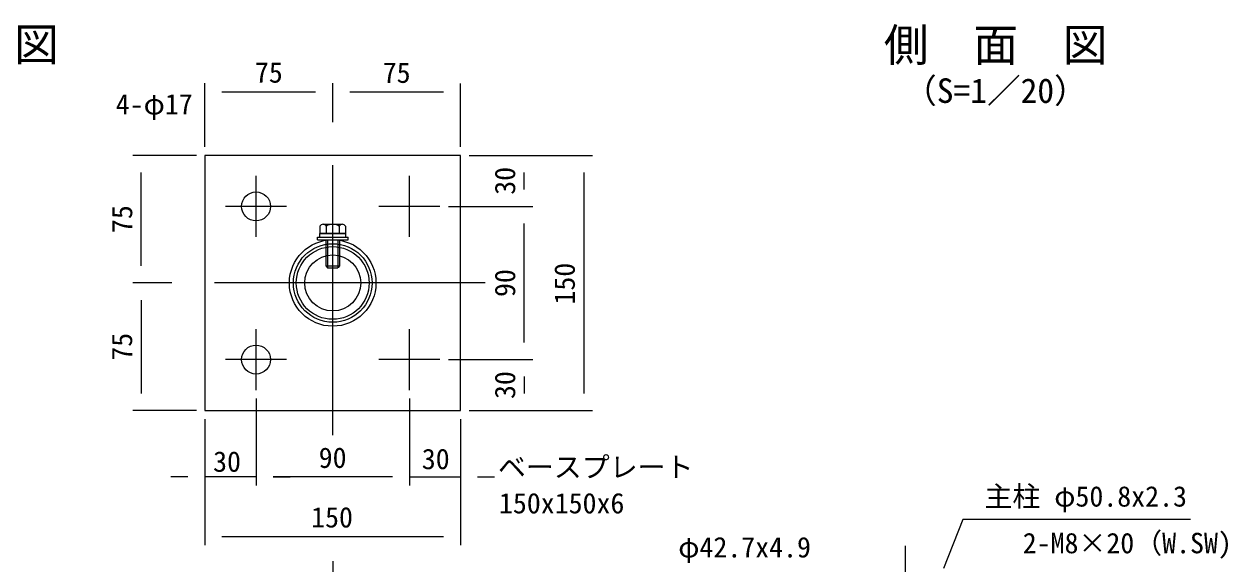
# Model space of a CAD drawing. Units: millimetres, scale not verified, with parts at other scales. Extents: x -4200 to 4200, y -2970 to 2970.
# Drawn here: x -2315 to 511, y -1126 to 143 of the extents above; entities that cross this region are included whole.
import ezdxf
from ezdxf.enums import TextEntityAlignment as Align

# ---------------------------------------------------------------- set-up
doc = ezdxf.new("R2010")
doc.units = ezdxf.units.MM
doc.header["$LTSCALE"] = 20
doc.linetypes.add('USER1', pattern=[50.8, 31.75, -6.35, 6.35, -6.35])
doc.linetypes.add('USER2', pattern=[0.375, 0.25, -0.125])
for name, color, linetype, lineweight in [('0-0_D-BMK', 2, 'USER1', 13), ('0-1_D-STR1', 1, 'Continuous', 18), ('0-2_D-STR-DIM', 7, 'Continuous', 9), ('0-5_D-STR3', 3, 'Continuous', 13), ('0-7_D-STR-TXT', 7, 'Continuous', 9)]:
    doc.layers.add(name, color=color, linetype=linetype, lineweight=lineweight)
doc.layers.add('0-4_D-TTL-TXT', color=7, linetype='Continuous')
doc.styles.add('ＭＳ ゴシック', font='')
doc.styles.get('ＭＳ ゴシック').set_extended_font_data('MS Gothic')

msp = doc.modelspace()

# ---------------------------------------------------------------- linework, layer by layer
at = {"layer": '0-0_D-BMK'}
for p, q in [((-1590.83, -823.83), (-1590.83, -108.07)), ((-1770.83, -357.61), (-1770.83, -214.29)), ((-1410.83, -357.61), (-1410.83, -214.29)), ((-1699.17, -285.95), (-1842.5, -285.95)), ((-1339.17, -285.95), (-1482.5, -285.95)), ((-1232.95, -465.95), (-1948.72, -465.95)), ((-1770.83, -717.61), (-1770.83, -574.29)), ((-1410.83, -717.61), (-1410.83, -574.29)), ((-1699.17, -645.95), (-1842.5, -645.95)), ((-1339.17, -645.95), (-1482.5, -645.95)), ((-245.91, -1943.06), (-245.91, -1083.99)), ((-1590.83, -1119.52), (-1590.83, -1892.82))]:
    msp.add_line(p, q, dxfattribs=at)
at = {"layer": '0-1_D-STR1'}
for radius in [101.6, 92.4]:
    msp.add_circle((-1590.83, -465.95), radius, dxfattribs=at)
at = {"layer": '0-2_D-STR-DIM'}
for p, q in [((-1890.83, -145.95), (-1890.83, 3.61)), ((-1590.83, -88.07), (-1590.83, 3.61)), ((-1590.83, -88.07), (-1590.83, 3.2)), ((-1290.83, -145.95), (-1290.83, 3.2)), ((-1850.83, -16.39), (-1630.83, -16.39)), ((-1550.83, -16.8), (-1330.83, -16.8)), ((-1910.83, -165.95), (-2060.19, -165.95)), ((-1270.83, -165.95), (-981.27, -165.95)), ((-1270.83, -165.95), (-1121.27, -165.95)), ((-2040.19, -425.95), (-2040.19, -205.95)), ((-1141.27, -245.95), (-1141.27, -205.95)), ((-1001.27, -205.95), (-1001.27, -725.95)), ((-1319.17, -285.95), (-1121.27, -285.95)), ((-1319.17, -285.95), (-1121.27, -285.95)), ((-1141.27, -605.95), (-1141.27, -325.95)), ((-1968.72, -465.95), (-2060.4, -465.95)), ((-1968.72, -465.95), (-2060.19, -465.95)), ((-2040.4, -505.95), (-2040.4, -725.95)), ((-1319.17, -645.95), (-1121.27, -645.95)), ((-1319.17, -645.95), (-1121.27, -645.95)), ((-1141.27, -685.95), (-1141.27, -725.95)), ((-1770.83, -737.61), (-1770.83, -941.76)), ((-1770.83, -737.61), (-1770.83, -941.76)), ((-1410.85, -737.61), (-1410.85, -941.76)), ((-1410.83, -737.61), (-1410.83, -941.76)), ((-1910.83, -765.95), (-2060.4, -765.95)), ((-1890.83, -785.95), (-1890.83, -1081.76)), ((-1890.83, -785.95), (-1890.83, -941.76)), ((-1290.83, -785.95), (-1290.83, -1081.76)), ((-1290.83, -785.95), (-1290.83, -941.76)), ((-1270.83, -765.95), (-981.27, -765.95)), ((-1270.83, -765.95), (-1121.27, -765.95)), ((-1930.83, -921.76), (-1970.83, -921.76)), ((-1770.83, -921.76), (-1890.83, -921.76)), ((-1450.83, -921.76), (-1730.83, -921.76)), ((-1730.83, -921.76), (-1690.83, -921.76)), ((-1450.85, -921.76), (-1490.85, -921.76)), ((-1410.85, -921.76), (-1290.83, -921.76)), ((-1250.83, -921.76), (-1210.83, -921.76)), ((-1850.83, -1061.76), (-1330.83, -1061.76))]:
    msp.add_line(p, q, dxfattribs=at)
at = {"layer": '0-5_D-STR3'}
for p, q in [((-1620.83, -332.27), (-1620.83, -349.95)), ((-1613.35, -327.95), (-1568.31, -327.95)), ((-1605.86, -332.27), (-1605.86, -349.95)), ((-1575.8, -332.27), (-1575.8, -349.95)), ((-1560.83, -332.27), (-1560.83, -349.95)), ((-1626.83, -357.95), (-1554.83, -357.95)), ((-1626.83, -364.35), (-1626.83, -357.95)), ((-1620.83, -349.95), (-1560.83, -349.95)), ((-1606.83, -364.35), (-1606.83, -425.95)), ((-1602.83, -364.35), (-1602.83, -429.95)), ((-1578.83, -364.35), (-1578.83, -429.95)), ((-1574.83, -364.35), (-1574.83, -425.95)), ((-1606.83, -425.95), (-1602.83, -429.95)), ((-1606.83, -425.95), (-1574.83, -425.95)), ((-1602.83, -429.95), (-1578.83, -429.95))]:
    msp.add_line(p, q, dxfattribs=at)
at = {"layer": '0-5_D-STR3', "linetype": 'USER2'}
msp.add_line((-1574.83, -425.95), (-1578.83, -429.95), dxfattribs=at)
at = {"layer": '0-5_D-STR3'}
for points in [[(-1890.83, -765.95), (-1290.83, -765.95), (-1290.83, -165.95), (-1890.83, -165.95)], [(-1621.63, -349.95), (-1621.63, -357.95), (-1560.03, -357.95), (-1560.03, -349.95)]]:
    msp.add_lwpolyline(points, close=True, dxfattribs=at)
msp.add_lwpolyline([(-1626.83, -364.35), (-1554.83, -364.35), (-1554.83, -357.95)], dxfattribs=at)
for centre, radius in [((-1770.83, -285.95), 34), ((-1590.83, -465.95), 85.4), ((-1590.83, -465.95), 65.8), ((-1770.83, -645.95), 34)]:
    msp.add_circle(centre, radius, dxfattribs=at)
for centre, radius, start, end in [((-1613.35, -336.59), 8.64, 30, 150), ((-1590.83, -356.27), 28.32, 57.93138, 122.06862), ((-1568.31, -336.59), 8.64, 30, 150)]:
    msp.add_arc(centre, radius, start, end, dxfattribs=at)
at = {"layer": '0-7_D-STR-TXT'}
msp.add_lwpolyline([(422.84, -1021.95), (-111.84, -1021.95), (-157.33, -1136.89)], dxfattribs=at)

# ---------------------------------------------------------------- texts
at = {"layer": '0-2_D-STR-DIM', "style": 'ＭＳ ゴシック'}
for s, p in [('75', (-1773.43, -9.64)), ('75', (-1473.43, -10.05)), ('30', (-1871.62, -924.1)), ('90', (-1623.71, -915.02)), ('30', (-1381.7, -917.96)), ('150', (-1641.48, -1055.02))]:
    msp.add_text(s, height=48.09, dxfattribs=at).set_placement(p, align=Align.BOTTOM_LEFT)
for s, p in [('30', (-1148.02, -258.58)), ('75', (-2046.94, -348.55)), ('150', (-1008.02, -516.6)), ('90', (-1148.02, -498.83)), ('75', (-2047.14, -648.55)), ('30', (-1148.02, -738.58))]:
    msp.add_text(s, height=48.09, rotation=90, dxfattribs=at).set_placement(p, align=Align.BOTTOM_LEFT)
at = {"layer": '0-4_D-TTL-TXT', "style": 'ＭＳ ゴシック'}
for s, height, p in [('側\u3000面\u3000図', 76.98, (-297.05, 31.84)), ('正\u3000面\u3000図', 76.98, (-2758.55, 33.06)), ('（S=1／20）', 57.77, (-251.56, -60.14))]:
    msp.add_text(s, height=height, dxfattribs=at).set_placement(p, align=Align.BOTTOM_LEFT)
at = {"layer": '0-7_D-STR-TXT', "style": 'ＭＳ ゴシック'}
for s, p in [('4-φ17', (-2100.03, -84.18)), ('ベースプレート', (-1203.02, -937)), ('150x150x6 ', (-1200.56, -1021.89)), ('主柱 φ50.8x2.3', (-60.92, -1005.94)), ('2-M8×20（W.SW)', (28.95, -1115.65)), ('φ42.7x4.9', (-779.63, -1125.39))]:
    msp.add_text(s, height=48.09, dxfattribs=at).set_placement(p, align=Align.BOTTOM_LEFT)

doc.saveas('drawing.dxf')
